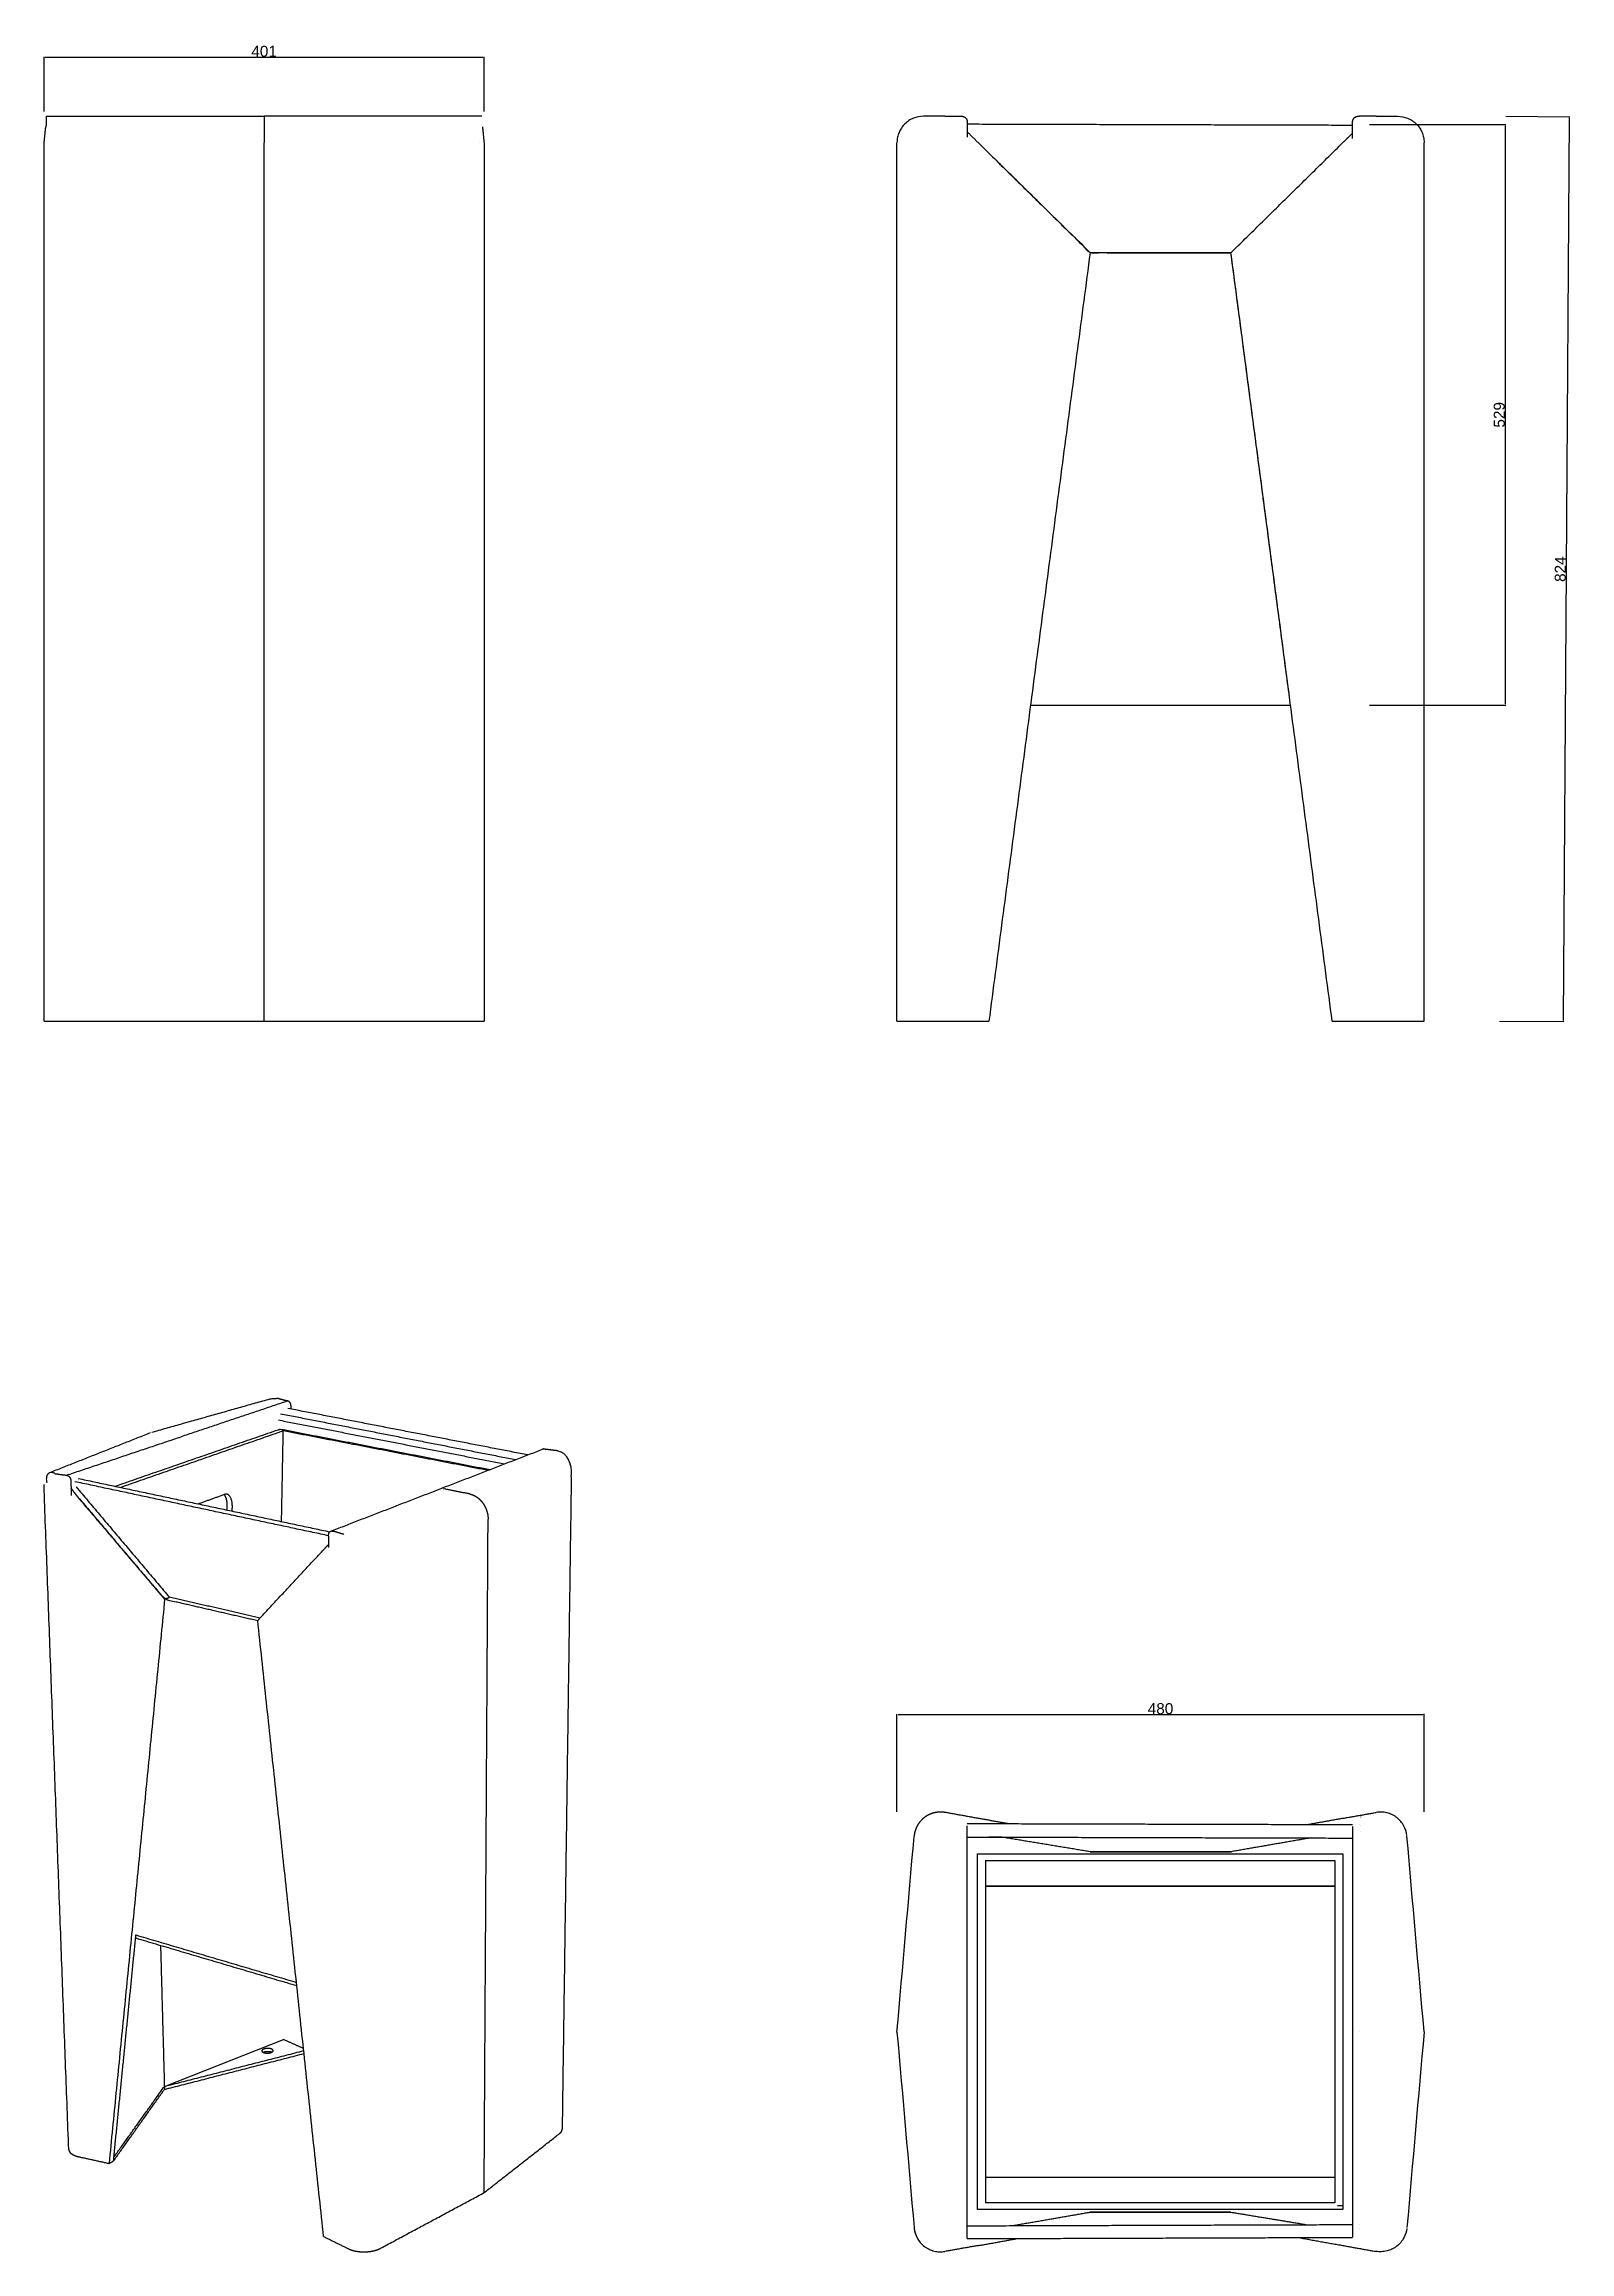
# Model space of a CAD drawing. Header units: millimetres. Extents: x -24510 to 1389, y 0 to 2011.
# Drawn here: x 0 to 1389, y 0 to 2011 of the extents above.
import ezdxf

# ---------------------------------------------------------------- set-up
doc = ezdxf.new("R2010")
doc.units = ezdxf.units.MM
doc.header["$MEASUREMENT"] = 0
doc.layers.add('Domyślny', color=7, linetype='Continuous', true_color=0x000000)
doc.layers.add('Utwórz2D linie widoczne', color=7, linetype='Continuous', true_color=0x000000)
doc.styles.add('Arial', font='arial.ttf')
doc.dimstyles.new('Domyślny', dxfattribs={"dimtxt": 10, "dimasz": 1, "dimexe": 0.5, "dimexo": 0.5, "dimgap": 0.25, "dimtad": 1, "dimtoh": 1, "dimdec": 0, "dimzin": 1, "dimdsep": 46, "dimtxsty": 'Arial', "dimcen": 0.5, "dimazin": 0, "dimtfac": 1, "dimtdec": 4, "dimtix": 1, "dimtmove": 1, "dimatfit": 3, "dimfxl": 0, "dimtolj": 1, "dimtzin": 1, "dimarcsym": 0})

# ---------------------------------------------------------------- blocks, each defined once
blk = doc.blocks.new('*D1')
at = {"layer": 'Defpoints', "color": 0}
for p in [(1206.265564528966, 1937.562729647403), (1206.265564528966, 1408.846854386019), (1330.457927728644, 1408.846854386019)]:
    blk.add_point(p, dxfattribs=at)
at = {"layer": 'Domyślny', "color": 0, "lineweight": -2}
for p, q in [((1206.765564528966, 1937.562729647403), (1330.957927728644, 1937.562729647403)), ((1330.457927728644, 1936.562729647403), (1330.457927728644, 1409.846854386019)), ((1206.765564528966, 1408.846854386019), (1330.957927728644, 1408.846854386019))]:
    blk.add_line(p, q, dxfattribs=at)
at = {"layer": 'Domyślny', "color": 0}
for points in [[(1330.62459439531, 1936.562729647403), (1330.291261061977, 1936.562729647403), (1330.457927728644, 1937.562729647403)], [(1330.291261061977, 1409.846854386019), (1330.62459439531, 1409.846854386019), (1330.457927728644, 1408.846854386019)]]:
    blk.add_solid(points, dxfattribs=at)
at = {"layer": 'Domyślny', "color": 0, "insert": (1325.102927728644, 1673.204792016711), "char_height": 10, "attachment_point": 5, "rotation": 90, "style": 'Arial'}
blk.add_mtext('\\A1;529', dxfattribs=at)
blk = doc.blocks.new('*D2')
at = {"layer": 'Defpoints', "color": 0}
for p in [(400.5586262875148, 1998.89209191123), (0, 1949.053653901951), (400.5586262875149, 1949.053653901952)]:
    blk.add_point(p, dxfattribs=at)
at = {"layer": 'Domyślny', "color": 0, "lineweight": -2}
for p, q in [((-1.140553780000598e-15, 1949.553653901951), (-1.148273915016166e-13, 1999.392091911229)), ((0.9999999999998863, 1998.892091911229), (399.5586262875148, 1998.89209191123)), ((400.5586262875149, 1949.553653901952), (400.5586262875148, 1999.39209191123))]:
    blk.add_line(p, q, dxfattribs=at)
at = {"layer": 'Domyślny', "color": 0}
for points in [[(0.999999999999886, 1999.058758577896), (0.9999999999998866, 1998.725425244563), (-1.13686837721616e-13, 1998.892091911229)], [(399.5586262875148, 1998.725425244564), (399.5586262875148, 1999.058758577897), (400.5586262875148, 1998.89209191123)]]:
    blk.add_solid(points, dxfattribs=at)
at = {"layer": 'Domyślny', "color": 0, "insert": (200.2793131437573, 2004.24709191123), "char_height": 10, "attachment_point": 5, "style": 'Arial'}
blk.add_mtext('\\A1;401', dxfattribs=at)
blk = doc.blocks.new('*D3')
at = {"layer": 'Defpoints', "color": 0}
for p in [(1256.565771110347, 489.3894755720032), (776.6121201223611, 400.194457010738), (1256.58401761344, 400.2927525306359)]:
    blk.add_point(p, dxfattribs=at)
at = {"layer": 'Domyślny', "color": 0, "lineweight": -2}
for p, q in [((776.6120177252017, 400.6944570002528), (776.5937712221078, 489.7911800416202)), ((777.5938735982969, 489.2913848464243), (1255.565771131317, 489.3892707776843)), ((1256.583915216281, 400.7927525201507), (1256.565668713187, 489.8894755615181))]:
    blk.add_line(p, q, dxfattribs=at)
at = {"layer": 'Domyślny', "color": 0}
for points in [[(777.5938394659104, 489.4580515095959), (777.5939077306834, 489.1247181832526), (776.5938736192672, 489.2911800521053)], [(1255.565805263703, 489.2226041145127), (1255.565736998931, 489.5559374408559), (1256.565771110347, 489.3894755720032)]]:
    blk.add_solid(points, dxfattribs=at)
at = {"layer": 'Domyślny', "color": 0, "insert": (1016.578725691229, 494.695327699758), "char_height": 10, "attachment_point": 5, "rotation": 0.011733850223098778, "style": 'Arial'}
blk.add_mtext('\\A1;480', dxfattribs=at)
blk = doc.blocks.new('*D4')
at = {"layer": 'Defpoints', "color": 0}
for p in [(1330.453203560572, 1945.134212964373), (1324.897648529476, 1120.886823388005), (1383.266219255692, 1120.493410183599)]:
    blk.add_point(p, dxfattribs=at)
at = {"layer": 'Domyślny', "color": 0, "lineweight": -2}
for p, q in [((1330.953192203537, 1945.130842963502), (1389.321762929753, 1944.737429759097)), ((1388.815034285046, 1943.740822474037), (1383.272959257434, 1121.49338746953)), ((1325.397637172441, 1120.883453387133), (1383.766207898657, 1120.490040182728))]:
    blk.add_line(p, q, dxfattribs=at)
at = {"layer": 'Domyślny', "color": 0}
for points in [[(1388.981697166034, 1943.739699140414), (1388.648371404058, 1943.741945807661), (1388.821774286788, 1944.740799759968)], [(1383.106296376446, 1121.494510803153), (1383.439622138422, 1121.492264135906), (1383.266219255692, 1120.493410183599)]]:
    blk.add_solid(points, dxfattribs=at)
at = {"layer": 'Domyślny', "color": 0, "insert": (1380.689118405083, 1532.653197681114), "char_height": 10, "attachment_point": 5, "rotation": 89.6138234223703, "style": 'Arial'}
blk.add_mtext('\\A1;824', dxfattribs=at)

msp = doc.modelspace()

# ---------------------------------------------------------------- linework, layer by layer
at = {"layer": 'Domyślny'}
for points in [[(456.1063017210222, 731.0820298737015), (456.9047143402901, 730.9412290485899)], [(467.8427491080477, 729.5575370512407), (470.5261882710296, 728.6236785098087)], [(109.450054204652, 150.6457169746781), (217.9681126844163, 193.3129169104372)]]:
    msp.add_lwpolyline(points, dxfattribs=at)
at = {"layer": 'Utwórz2D linie widoczne'}
for points, degree in [([(9.211660655103243e-06, 1920.923440475417), (0.7319322915354929, 1928.269241373988), (1.463855371410331, 1935.61504227256)], 2), ([(1.979839118193468, 1945.134212964373), (2.028986878142405, 1945.134212964373), (2.078134638091342, 1945.134212964373)], 2), ([(1.979839118193468, 1937.134212964373), (1.979839118193468, 1941.134212964373), (1.979839118193468, 1945.134212964373)], 2), ([(2.078134638091342, 1945.134212964373), (2.770767305367144, 1945.134212964373), (3.463399972642947, 1945.134212964373)], 2), ([(3.463399972642947, 1945.134212964373), (101.9000255146111, 1945.134212964373), (200.3366510565793, 1945.134212964373)], 2), ([(397.2099021405156, 1945.134212964373), (298.7732765985475, 1945.134212964373), (200.3366510565793, 1945.134212964373)], 2), ([(398.5951674750672, 1945.134212964373), (397.9025348077914, 1945.134212964373), (397.2099021405156, 1945.134212964373)], 2), ([(398.5067866942559, 1937.034705650982), (398.5077815987761, 1937.033114809527), (398.5087750882743, 1937.031523824901), (398.5097671626446, 1937.029932697101)], 3), ([(399.1171906018682, 1935.554429232528), (399.8459975468652, 1928.239902803979), (400.5748044918622, 1920.92537637543)], 2), ([(817.9279738447401, 1945.134212964373), (809.3158850340731, 1945.134212964373), (800.703796223406, 1945.134212964373)], 2), ([(820.1488967821167, 1945.134212964373), (819.0384353134284, 1945.134212964373), (817.9279738447401, 1945.134212964373)], 2), ([(820.1488967821167, 1945.134212964373), (827.3407779137267, 1945.134212964373), (834.5326590453367, 1945.134212964373)], 2), ([(834.5326590453367, 1945.134212964373), (835.0326590453367, 1945.134212964373), (835.5326590453367, 1945.134212964373)], 2), ([(835.6862222744783, 1945.134212964375), (835.6094406599077, 1945.134212964375), (835.5326590453373, 1945.134212964375)], 2), ([(835.6862237014814, 1945.13185419855), (835.6862229879798, 1945.133033581462), (835.6862222744783, 1945.134212964375)], 2), ([(840.5326590453367, 1940.134212964373), (840.5326590453367, 1933.127044498544), (840.5326590453367, 1926.119876032716)], 2), ([(840.5326590453368, 1938.121461926044), (1016.021681663158, 1937.617900440403), (1191.51070428098, 1937.114338954762)], 2), ([(851.0374632724813, 1920.616022363191), (845.7850611589098, 1925.783618790268), (840.5326590453383, 1930.951215217344)], 2), ([(1191.510704280979, 1924.986315654568), (1191.510704280979, 1932.560264309471), (1191.510704280979, 1940.134212964374)], 2), ([(1196.510704280983, 1945.134212964375), (1197.010704280981, 1945.134212964375), (1197.510704280979, 1945.134212964375)], 2), ([(1213.048029773348, 1945.134212964373), (1205.279367027164, 1945.134212964374), (1197.510704280979, 1945.134212964375)], 2), ([(1213.048029773348, 1945.134212964373), (1214.158491242033, 1945.134212964373), (1215.268952710717, 1945.134212964373)], 2), ([(1215.268952710717, 1945.134212964373), (1223.881041521385, 1945.134212964373), (1232.493130332052, 1945.134212964373)], 2), ([(0, 1120.886823388005), (0, 1520.886823388005), (0, 1920.886823388005)], 2), ([(200.3366510565793, 1921.271437771584), (200.3366510565793, 1921.236112679863), (200.3366510565793, 1921.200787588142)], 2), ([(200.3366510565793, 1120.886823388005), (200.3366510565793, 1520.886823388005), (200.3366510565793, 1920.886823388005)], 2), ([(396.0178310680578, 1921.046989453969), (396.0178310680578, 1920.966906420987), (396.0178310680578, 1920.886823388005)], 2), ([(400.5749255028629, 1920.922707658205), (400.571457893557, 1920.910986851692), (400.456783937108, 1920.899289220376), (400.2320162286817, 1920.887735846828)], 3), ([(400.5583458770538, 1920.886823388005), (400.5666648778252, 1920.886823388005), (400.5749838785968, 1920.886823388005)], 2), ([(400.5586262875149, 1920.886823388005), (400.5586262875149, 1520.886823388005), (400.5586262875149, 1120.886823388005)], 2), ([(400.5750065932605, 1920.886823388005), (400.5750065932605, 1520.886823388005), (400.5750065932605, 1120.886823388005)], 2), ([(776.6121201223611, 1120.886823388005), (776.6121201223611, 1520.886823388005), (776.6121201223611, 1920.886823388005)], 2), ([(851.0374632724755, 1920.61602236319), (901.7398500477434, 1870.732280205065), (952.4422368230114, 1820.84853804694)], 2), ([(1080.75468973245, 1820.84853804694), (1131.594699084786, 1870.867680717473), (1182.434708437122, 1920.886823388005)], 2), ([(1182.434708437121, 1920.886823388006), (1186.972706359053, 1925.351550448194), (1191.510704280985, 1929.816277508383)], 2), ([(1256.584806433096, 1120.886823388005), (1256.584806433096, 1520.886823388005), (1256.584806433096, 1920.886823388005)], 2), ([(952.4422368230114, 1820.84853804694), (906.3663828478091, 1470.867680717473), (860.2905288726067, 1120.886823388005)], 2), ([(1080.713806442272, 1820.888867177354), (1016.557579987551, 1820.888867177354), (952.4013535328302, 1820.888867177354)], 2), ([(1134.438208381649, 1412.873150240646), (1107.576007411961, 1616.881008709), (1080.713806442272, 1820.888867177354)], 2), ([(1172.906397682851, 1120.886823388005), (1126.83054370765, 1470.867680717472), (1080.75468973245, 1820.84853804694)], 2), ([(1132.07424008621, 1430.826560312435), (1132.088148650689, 1430.826560312435), (1132.102057215169, 1430.826560312435)], 2), ([(898.2011861588409, 1408.846854386019), (1016.598463277729, 1408.846854386019), (1134.995740396618, 1408.846854386019)], 2), ([(1132.965045932, 1424.061240035221), (1132.978887229321, 1424.061240035221), (1132.992728526642, 1424.061240035221)], 2), ([(21.96067160155826, 1120.886823388005), (111.1486613290688, 1120.886823388005), (200.3366510565793, 1120.886823388005)], 2), ([(200.3366510565793, 1120.886823388005), (289.4664762975351, 1120.886823388005), (378.5963015384909, 1120.886823388005)], 2), ([(378.5963015384909, 1120.886823388005), (389.5773237080813, 1120.886823388005), (400.5583458776717, 1120.886823388005)], 2), ([(400.5583458770538, 1120.886823388005), (400.5666648778252, 1120.886823388005), (400.5749838785968, 1120.886823388005)], 2), ([(776.6121201223611, 1120.886823388005), (784.4099694129925, 1120.886823388005), (792.2078187036238, 1120.886823388005)], 2), ([(792.2078187036238, 1120.886823388005), (806.2491737881153, 1120.886823388005), (820.2905288726067, 1120.886823388005)], 2), ([(820.2905288726067, 1120.886823388005), (840.2905288726067, 1120.886823388005), (860.2905288726067, 1120.886823388005)], 2), ([(1172.906397682851, 1120.886823388005), (1192.901308949658, 1120.886823388005), (1212.896220216466, 1120.886823388005)], 2), ([(1212.896220216466, 1120.886823388005), (1226.937575300955, 1120.886823388005), (1240.978930385445, 1120.886823388005)], 2), ([(1240.978930385445, 1120.886823388005), (1248.781868409271, 1120.886823388005), (1256.584806433096, 1120.886823388005)], 2), ([(97.92591034760575, 746.5082499517837), (150.9746758673635, 761.494741194201), (204.0234413871212, 776.4812324366183)], 2), ([(221.7496681376846, 775.0221838835087), (173.1990827506029, 758.712413729643), (124.6484973635211, 742.4026435757773)], 2), ([(213.4824223516292, 777.2630104546095), (212.468014454111, 777.2799295625289), (211.4536065565927, 777.2968486704482)], 2), ([(213.4824223516292, 777.2630104546095), (217.6160452446569, 776.1425971690591), (221.7496681376846, 775.0221838835087)], 2), ([(221.6382248414868, 775.034403822083), (221.3293466015004, 775.092409590713), (221.020468361514, 775.1504153593431)], 2), ([(221.7498270860492, 775.0107531452081), (221.7497476118669, 775.0164685143584), (221.7496681376846, 775.0221838835087)], 2), ([(440.3908730446435, 725.8451067268995), (331.1923084903391, 747.0082488621889), (221.9937439360348, 768.1713909974783)], 2), ([(224.8192774129201, 767.6237906986698), (224.7992951349734, 769.1413684116537), (224.7793128570266, 770.6589461246375)], 2), ([(5.238292964444027, 709.8744377066921), (51.04707264759588, 728.0119199953915), (96.85585233074772, 746.1494022840908)], 2), ([(64.58521023072727, 697.337808095896), (138.8424154702705, 723.0646823225085), (213.0996207098136, 748.791556549121)], 2), ([(69.3164762567757, 696.3326964124882), (143.5304269668855, 722.1127842712999), (217.7443776769953, 747.8928721301116)], 2), ([(213.0996207098137, 748.7915565491211), (214.0382492791801, 749.1167503006459), (214.9768778485465, 749.4419440521707)], 2), ([(213.3811610212875, 757.6816992798501), (316.3513438777252, 737.6861753671626), (419.3215267341629, 717.690651454475)], 2), ([(214.9768778485465, 749.4419440521707), (310.4770722409905, 730.9839876417018), (405.9772666334347, 712.526031231233)], 2), ([(215.2081219897868, 763.3817096947743), (322.3135296826641, 742.4901776792672), (429.4189373755414, 721.5986456637601)], 2), ([(216.1737013371512, 665.134299967593), (216.9590395070732, 706.5135860488524), (217.7443776769953, 747.8928721301116)], 2), ([(216.5465058848652, 748.2820990789473), (310.4956305775744, 730.1075017218714), (404.4447552702835, 711.9329043647955)], 2), ([(20.30292263601288, 707.3494649825578), (72.47570999976699, 724.8760542791676), (124.6484973635211, 742.4026435757773)], 2), ([(261.0075366083633, 656.4184918252453), (357.4641468984137, 693.7500303600902), (453.9207571884641, 731.0815688949352)], 2), ([(456.1063017210222, 731.0820298737015), (455.7672087888404, 731.1457045588902), (455.4281158566586, 731.209379244079)], 2), ([(467.8427491080477, 729.5575370512407), (462.3737317241689, 730.2493830499153), (456.9047143402901, 730.9412290485899)], 2), ([(9.769413908172192, 708.7974389134865), (9.44830434154818, 709.0738366866733), (9.127194774924169, 709.3502344598602)], 2), ([(9.769413908172192, 708.7974389134865), (15.03616827209254, 708.0734519480222), (20.30292263601288, 707.3494649825578)], 2), ([(20.30292263601288, 707.3494649825578), (20.62097257345822, 707.2826013691098), (20.93902251090356, 707.2157377556617)], 2), ([(31.09123906724986, 704.4532781705831), (145.5805881220871, 680.1311237930759), (260.0699371769243, 655.8089694155685)], 2), ([(479.9722550261047, 705.6024691538329), (475.8307014382517, 408.6144589148577), (471.6891478503986, 111.6264486758824)], 2), ([(0.0004468285366751989, 693.595982113477), (0.06457682844126497, 696.2969362053757), (0.1287068283458548, 698.9978902972742)], 2), ([(22.37281903538432, 93.25982041671098), (11.19113835126436, 393.2950564933211), (0.00945766714440218, 693.3302925699311)], 2), ([(24.26225320111676, 702.5013232228529), (24.49648926933082, 695.7403323146144), (24.73072533754488, 688.979341406376)], 2), ([(32.03069310345663, 685.8141221548341), (28.26744585940685, 690.6659659358343), (24.50419861535707, 695.5178097168343)], 2), ([(32.18043972456111, 685.546542441697), (28.34278053871385, 690.5188591294905), (24.5051213528666, 695.491175817284)], 2), ([(259.0740326628572, 652.2099203678282), (143.5112121121994, 676.8484655175935), (27.94839156154151, 701.4870106673586)], 2), ([(29.15148675613892, 696.7114003987296), (71.58421042459723, 646.4744284415831), (114.0169340930555, 596.2374564844366)], 2), ([(30.16092697094847, 688.2247565335016), (30.13429775227255, 688.2284569496088), (30.10766853359663, 688.232157365716)], 2), ([(31.96708363602659, 685.8229802357117), (31.99888836974161, 685.8185511952729), (32.03069310345663, 685.8141221548341)], 2), ([(32.03069310345663, 685.8141221548341), (70.87972438932997, 640.1689720554202), (109.7287556752033, 594.5238219560065)], 2), ([(36.46077670750555, 687.3493247109801), (36.45879179070779, 687.3496005365001), (36.45680687391003, 687.3498763620202)], 2), ([(164.6781077335406, 689.9522132075477), (152.5894387856173, 685.5812476207393), (140.5007698376941, 681.2102820339308)], 2), ([(387.5107625636087, 690.2862661890879), (375.5679353739972, 692.6553374275566), (363.6251081843857, 695.0244086660254)], 2), ([(400.6375111182867, 53.9083677856954), (402.4454848625264, 360.4599042234443), (404.2534586067662, 667.0114406611932)], 2), ([(259.1484119408605, 644.5083403498024), (256.2714460215319, 641.4416360512294), (253.3944801022032, 638.3749317526563)], 2), ([(259.1766473546866, 641.5847128995193), (259.1213588172097, 647.3095479187114), (259.0660702797329, 653.0343829379035)], 2), ([(262.538600840487, 656.5202044879878), (262.8902334676253, 656.4462876102964), (263.2418660947637, 656.372370732605)], 2), ([(272.7374614533896, 653.5020409773526), (267.9896637740767, 654.9372058549789), (263.2418660947637, 656.372370732605)], 2), ([(194.4815499661151, 575.0364841935851), (223.9380150341592, 606.7057079731208), (253.3944801022032, 638.3749317526563)], 2), ([(253.3944801022032, 638.3749317526563), (253.404167535614, 638.3787353735736), (253.4138549690247, 638.382538994491)], 2), ([(109.7287556752033, 594.5238219560065), (84.40007661197171, 337.5212916153613), (59.07139754874012, 80.51876127471607)], 2), ([(109.7287556752033, 594.5238219560065), (111.8884057062514, 595.3622164437181), (114.0480557372995, 596.2006109314299)], 2), ([(196.5857706931036, 577.2987731997716), (155.3013522795946, 586.7681149764612), (114.0169338660856, 596.2374567531509)], 2), ([(254.4767831030161, 13.92969878230445), (224.4791665345656, 294.4830914879448), (194.4815499661151, 575.0364841935851)], 2), ([(850.7618237085078, 394.7656479070065), (835.5310678188359, 397.4988555186728), (820.3003119291641, 400.2320631303392)], 2), ([(835.6906676935939, 395.749426343179), (835.6882477791221, 395.7498541203424), (835.6858278646503, 395.7502818975058)], 2), ([(835.6906676935939, 395.749426343179), (835.6906178473939, 395.7325211425623), (835.6905680011938, 395.7156159419455)], 2), ([(1191.510309871155, 388.8788882279183), (1016.021287253332, 389.3507714512486), (840.5322646355088, 389.822654674579)], 2), ([(840.5322646355087, 12.10679110143975), (840.5322646355087, 200.1190627557917), (840.5322646355087, 388.1313344101436)], 2), ([(878.8812027483731, 389.7195358568997), (864.8215132284404, 392.2425918819531), (850.7618237085078, 394.7656479070065)], 2), ([(851.037068862646, 394.7078851556776), (850.8994462855769, 394.7185134786904), (850.7618237085077, 394.7291418017033)], 2), ([(1182.434314027294, 394.745788075063), (1166.396030064931, 391.8676669810371), (1150.357746102568, 388.9895458870112)], 2), ([(1182.159068873156, 394.806180675575), (1197.532536073089, 397.5101051763527), (1212.906003273023, 400.2140296771304)], 2), ([(1191.510309871155, 387.5140732496586), (1191.510309871153, 200.4212778819057), (1191.510309871151, 13.32848251415272)], 2), ([(1198.039962631847, 389.435094249517), (1198.045777394646, 389.4361169647831), (1198.051592157445, 389.4371396800492)], 2), ([(1198.042184561251, 389.458948847526), (1198.04808937617, 389.4600084853536), (1198.05399419109, 389.4610681231811)], 2), ([(1198.635250744882, 387.9875746319236), (1198.617638120746, 387.9844768788074), (1198.600025496609, 387.9813791256911)], 2), ([(1198.62076182332, 383.0736970368109), (1198.618768314907, 383.0736902384833), (1198.616774806494, 383.0736834401557)], 2), ([(1198.658958744719, 396.0745177500976), (1198.658924328166, 396.0630793716028), (1198.658889911612, 396.051640993108)], 2), ([(1198.658940778168, 396.0804335780531), (1198.65894972025, 396.0774892279865), (1198.658958662331, 396.0745448779199)], 2), ([(1198.663873100297, 396.0524970236197), (1198.661450661848, 396.052068800283), (1198.659028223399, 396.0516405769463)], 2), ([(776.6121201223611, 200.2383555366805), (781.8084012437209, 259.6351265734133), (787.0048114133713, 319.0318687035797), (792.2013520033759, 378.4285994215088)], 3), ([(840.5322646355088, 377.8228403174562), (1016.021287253332, 377.3509570941258), (1191.510309871155, 376.8790738707954)], 2), ([(849.985902442935, 358.7522391746934), (849.985902442935, 360.6992699463829), (849.985902442935, 362.6463007180723)], 2), ([(849.985902442935, 362.6463007180723), (1016.326433689046, 362.6463007180732), (1182.666964935157, 362.6463007180741)], 2), ([(860.9476138875432, 377.6400040517256), (860.5698096893119, 377.7049900415815), (860.1920054910806, 377.7699760314375)], 2), ([(872.2605825922232, 377.642349724207), (866.6040982398831, 377.6411768879663), (860.9476138875432, 377.6400040517256)], 2), ([(952.389164886539, 364.4240468652283), (912.031622915544, 371.0815740189864), (871.674080944549, 377.7391011727445)], 2), ([(1080.701617795977, 364.4041870332835), (1016.545391341258, 364.4141169492559), (952.389164886539, 364.4240468652283)], 2), ([(952.4418424131834, 364.431123722421), (1016.598068867901, 364.4211938064486), (1080.754295322618, 364.4112638904762)], 2), ([(1153.186772429002, 376.9821243870491), (1116.94419511249, 370.6931557101663), (1080.701617795977, 364.4041870332835)], 2), ([(1080.754295322618, 364.4112638904762), (1080.928357036058, 364.4424998188516), (1081.102418749497, 364.473735747227)], 2), ([(1080.754295322618, 364.4133278654083), (1080.754295322618, 364.4122958779423), (1080.754295322618, 364.4112638904762)], 2), ([(1182.666955550958, 362.6463007180741), (1182.666955550958, 360.6992699464008), (1182.666955550958, 358.7522391747274)], 2), ([(1256.58401761344, 200.3366510565784), (1251.387736492088, 259.7334220933112), (1246.191326322438, 319.1301642234775), (1240.994785732426, 378.5268949414067)], 3), ([(849.985902442935, 42.14086283783581), (849.985902442935, 200.4465510062646), (849.985902442935, 358.7522391746934)], 2), ([(855.53044322857, 358.7522391746941), (855.53044322857, 358.7575721938382), (855.53044322857, 358.7629052129823)], 2), ([(857.3398387303168, 356.5854721577432), (1016.326433689046, 356.5854721577439), (1175.313028647775, 356.5854721577446)], 2), ([(857.4618873277138, 44.60008442249815), (857.4618873277157, 200.6134363548212), (857.4618873277175, 356.6267882871443)], 2), ([(1175.190970666179, 356.4550187074392), (1175.190970666179, 200.6134363548194), (1175.190970666179, 44.77185400219971)], 2), ([(1177.122424149522, 358.7522391746907), (1177.122424149522, 358.7575721938372), (1177.122424149522, 358.7629052129837)], 2), ([(1182.666955550961, 358.7522391746907), (1182.66695555096, 200.4465510062696), (1182.666955550958, 42.14086283784854)], 2), ([(1175.190970666179, 333.1172083384076), (1016.326428996948, 333.1172083384074), (857.4618873277171, 333.1172083384072)], 2), ([(857.4618873277171, 333.0713406091782), (1016.326428996948, 333.0713406091782), (1175.190970666179, 333.0713406091782)], 2), ([(63.18138489127054, 82.8178653910526), (73.37650603604772, 185.7143042058787), (83.5716271808249, 288.6107430207048)], 2), ([(83.30063302660233, 285.8756766099385), (156.6702865059513, 264.1757538277047), (230.0399399853003, 242.4758310454708)], 2), ([(83.5716271804627, 288.6107430191159), (156.6469737614873, 267.0285595042704), (229.7223203425118, 245.4463759894249)], 2), ([(105.9592974864963, 279.1741147814283), (107.7417521421452, 213.544780069478), (109.5242067977941, 147.9154453575277)], 2), ([(109.450054204652, 150.6457169746781), (172.9113847904973, 166.9470609124638), (236.3727153763426, 183.2484048502495)], 2), ([(236.1618288327026, 185.220726056066), (227.0649707585594, 189.2668214832516), (217.9681126844163, 193.3129169104372)], 2), ([(776.6121201223611, 200.2383555366814), (781.8084012437209, 140.8415844999486), (787.0048114133713, 81.44484236978224), (792.2013520033759, 22.04811165185311)], 3), ([(1198.086790849909, 200.3366510565788), (1198.084369674106, 200.3366510565786), (1198.081948498304, 200.3366510565784)], 2), ([(1256.58401761344, 200.3366510565793), (1251.387736492088, 140.9398800198464), (1246.191326322438, 81.54313788968011), (1240.994785732426, 22.14640717175098)], 3), ([(109.5242067977959, 147.9154453575265), (173.0884916592304, 164.2722859859705), (236.6527765206649, 180.6291266144145)], 2), ([(63.18138489127054, 82.8178653910526), (86.35279584453323, 115.3666553742896), (109.5242067977959, 147.9154453575265)], 2), ([(63.52122736519188, 86.24779818222805), (86.48564078492196, 118.4467575784531), (109.450054204652, 150.6457169746781)], 2), ([(400.6375111182867, 53.9083677856954), (435.0211309264696, 80.85776508058801), (469.4047507346525, 107.8071623754806)], 2), ([(31.50912598527634, 86.63428183884247), (45.29026176700823, 83.57652155677927), (59.07139754874012, 80.51876127471607)], 2), ([(59.07139754874012, 80.51876127471607), (61.12639122000533, 81.66831333288434), (63.18138489127054, 82.8178653910526)], 2), ([(857.4618873277141, 68.115001047247), (1016.326428996946, 68.115001047247), (1175.190970666179, 68.115001047247)], 2), ([(306.244538702522, 3.222788994317058), (353.4410249104043, 28.56557839000623), (400.6375111182867, 53.9083677856954)], 2), ([(849.985902442935, 38.58590866757845), (849.985902442935, 40.36338575270712), (849.985902442935, 42.14086283783578)], 2), ([(855.5304430721696, 42.47463353494823), (855.5304430721696, 42.47196885380822), (855.5304430721696, 42.46930417266822)], 2), ([(1175.455118316509, 44.64673722790913), (1016.326428996948, 44.64673722790822), (857.1977396773873, 44.64673722790731)], 2), ([(1177.122414921727, 42.47463353494822), (1177.122414921727, 42.47196885380913), (1177.122414921727, 42.46930417267004)], 2), ([(1177.598304899556, 42.14086283784854), (1180.132622552833, 42.14086283784854), (1182.66694020611, 42.14086283784854)], 2), ([(1182.666955550958, 42.14086283771614), (1182.666955550958, 40.37313524646308), (1182.666955550958, 38.60540765521002)], 2), ([(840.5322646355087, 23.72720762179867), (1016.02128725333, 24.29398684855537), (1191.510309871152, 24.86076607531208)], 2), ([(1182.666955550958, 38.58590866758004), (1016.326428996946, 38.58590866757913), (849.985902442935, 38.58590866757822)], 2), ([(881.54684868904, 23.8596729685698), (917.0002426693433, 30.01169914165698), (952.4536366496466, 36.16372531474417)], 2), ([(952.4009591230022, 36.15664845755146), (952.2268974095376, 36.12541252917157), (952.0528356960731, 36.09417660079168)], 2), ([(1080.713412032444, 36.13678862560664), (1016.557185577723, 36.14671854157905), (952.4009591230022, 36.15664845755146)], 2), ([(952.4009591230022, 36.1545844826187), (952.4009591230022, 36.15561647008508), (952.4009591230022, 36.15664845755146)], 2), ([(952.4536366496466, 36.16372531474417), (1016.609863104366, 36.15379539877176), (1080.766089559085, 36.14386548279936)], 2), ([(1080.766089559085, 36.14386548279936), (1115.371414438602, 30.43524501687543), (1149.976739318119, 24.72662455095151)], 2), ([(1197.510309871151, 24.88014435498913), (1197.537141156919, 24.88023101234908), (1197.563972442687, 24.88031766970903)], 2), ([(1197.551990621261, 20.88033445191829), (1197.531150246206, 20.88026714348223), (1197.510309871151, 20.88019983504617)], 2), ([(254.4767831030161, 13.92969878230445), (265.7926724949489, 8.351321107469287), (277.1085618868817, 2.772943432634119)], 2), ([(851.0370688626533, 5.768825917684808), (835.663601662716, 3.064901416907105), (820.2901344627787, 0.3609769161294025)], 2), ([(1191.510309871152, 12.86093251543667), (1016.02128725333, 12.29415328867997), (840.5322646355087, 11.72737406192327)], 2), ([(851.0370688626533, 5.768825917684808), (868.0034436472208, 8.819860268606433), (884.9698184317883, 11.87089461952806)], 2), ([(1143.994694671774, 12.70747070204331), (1163.214504349534, 9.258414694148302), (1182.434314027294, 5.80935868625329)], 2), ([(1182.159068873156, 5.867121437582227), (1182.296691450225, 5.856493114569399), (1182.434314027294, 5.84586479155657)], 2), ([(1182.434314027294, 5.80935868625329), (1197.665069916966, 3.07615107458696), (1212.895825806638, 0.3429434629206298)], 2)]:
    msp.add_open_spline(points, degree=degree, dxfattribs=at)
for points, degree, knots in [([(1.969924379106942, 1937.034705650982), (1.798254987517339, 1936.760208169858), (1.668715078568766, 1936.481448072507), (1.522775020160588, 1936.005929108199), (1.483436680799358, 1935.811469968913), (1.463860802683196, 1935.615041731882)], 3, [-1, -1, -1, -1, -0.9375, -0.9375, -0.8949968131296895, -0.8949968131296895, -0.8949968131296895, -0.8949968131296895]), ([(200.3366510565793, 1945.134212964374), (200.3366510565793, 1945.134215749956), (200.3366510565793, 1944.53956610466), (200.3366510565793, 1942.779056211614), (200.3366510565788, 1942.029850210405), (200.3366510565788, 1940.258157262942), (200.3366510565793, 1939.240076196792), (200.3366510565793, 1938.104775712923), (200.3366510565793, 1932.4936884106), (200.3366510565786, 1926.882601108283), (200.3366510565797, 1921.271513805964)], 3, [0.3793798823926559, 0.3793798823926559, 0.3793798823926559, 0.3793798823926559, 9.695183947490271, 9.695183947490271, 14.53111675750508, 14.53111675750508, 19.36710021574709, 19.36710021574709, 19.36710021574709, 36.20036212270566, 36.20036212270566, 36.20036212270566, 36.20036212270566]), ([(800.703796223406, 1945.134212964373), (797.6074172255719, 1945.134215846234), (794.5379493568796, 1944.539566198478), (790.1722282017033, 1942.779056211614), (788.744167027631, 1942.029850210405), (786.0587321697128, 1940.258157262942), (784.8080458296715, 1939.240076196792), (783.6684086823841, 1938.104775712923), (783.1004459384799, 1937.539052444013), (782.0213550179592, 1936.350600043768), (780.1588755518134, 1933.834727509334), (778.3334521071928, 1930.427592620055), (776.9518817885034, 1925.977386441287), (776.6215135701195, 1922.863833561783), (776.6125145321892, 1921.271513805964)], 3, [0.3793791282440478, 0.3793791282440478, 0.3793791282440478, 0.3793791282440478, 9.695183947490271, 9.695183947490271, 14.53111675750508, 14.53111675750508, 19.36710021574709, 19.36710021574709, 19.36710021574709, 21.7719861244802, 24.17687426750099, 28.74601624877072, 33.31537107971889, 38.09237886043565, 38.09237886043565, 38.09237886043565, 38.09237886043565]), ([(1232.493130332052, 1945.134212964373), (1235.589509329886, 1945.134215846234), (1238.658977198578, 1944.539566198478), (1243.024698353754, 1942.779056211614), (1244.45275952783, 1942.029850210405), (1247.138194385745, 1940.258157262942), (1248.388880725786, 1939.240076196792), (1249.528517873073, 1938.104775712923), (1250.096480616979, 1937.539052444011), (1251.175571537502, 1936.350600043771), (1253.038051003645, 1933.834727509334), (1254.863474448264, 1930.427592620048), (1256.245044766963, 1925.97738644129), (1256.575412985347, 1922.863833561786), (1256.584412023268, 1921.271513805964)], 3, [0.3793791282440478, 0.3793791282440478, 0.3793791282440478, 0.3793791282440478, 9.695183947490271, 9.695183947490271, 14.53111675750508, 14.53111675750508, 19.36710021574709, 19.36710021574709, 19.36710021574709, 21.77198612448133, 24.17687426750234, 28.74601624877094, 33.31537107972055, 38.09237886043716, 38.09237886043716, 38.09237886043716, 38.09237886043716]), ([(851.0374632724813, 1920.616022363191), (901.7875787926857, 1870.732280205066), (952.5376943128902, 1820.84853804694), (1016.646192022668, 1820.84853804694), (1080.754689732446, 1820.84853804694)], 2, [0, 0, 0, 143.4886955454851, 143.4886955454851, 271.7056956664021, 271.7056956664021, 271.7056956664021]), ([(2.271466398532361e-05, 1120.886823388005), (-0.002671357871259786, 1120.886823388005), (0.2342871779704859, 1120.886823388005), (0.7083539486907284, 1120.886823388005), (1.507279127459242, 1120.886823388005), (2.979536360206566, 1120.886823388005), (5.003279670697793, 1120.886823388005), (7.026166475829541, 1120.886823388005), (9.598917530124709, 1120.886823388005), (12.50840275672317, 1120.886823388005), (15.41647097891155, 1120.886823388005), (18.65647937652284, 1120.886823388005), (21.96067160155826, 1120.886823388005)], 3, [143.8180240211094, 143.8180240211094, 143.8180240211094, 143.8180240211094, 149.769167334338, 149.769167334338, 149.769167334338, 159.799092586924, 159.799092586924, 159.799092586924, 169.8245940468933, 169.8245940468933, 169.8245940468933, 179.8440525923988, 179.8440525923988, 179.8440525923988, 179.8440525923988]), ([(204.0234422092123, 776.4812295297806), (204.3225322393322, 776.5657128291346), (204.9154267074351, 776.7199627611581), (206.1384389663475, 776.9850194423657), (208.3077066821108, 777.3144040454605), (210.2037427078773, 777.3635686739779), (211.4536065565927, 777.2968486704482)], 3, [0, 0, 0, 0, 0.9324010781344978, 1.837432846670191, 3.753544397384926, 7.508639098729126, 7.508639098729126, 7.508639098729126, 7.508639098729126]), ([(479.935260082809, 705.9137000683536), (479.9773148278683, 706.2124319284603), (480.1770335110732, 707.8148166369931), (480.291315742151, 710.7393682069118), (479.8943860393708, 714.6261008447325), (478.9541557658521, 718.3364697690043), (477.4938472991783, 721.7540945612882), (475.8638617519831, 724.2636035902306), (474.3353358581435, 725.9810928669278), (473.1319651252777, 727.068228109459), (471.8620237682986, 727.9645827989419), (470.9720337780029, 728.4308508934333), (470.5261882710296, 728.6236785098087)], 3, [3.120566702901811, 3.120566702901811, 3.120566702901811, 3.120566702901811, 4.025603388118088, 7.964315922992427, 11.87962965356522, 15.71662385287117, 19.41452064074525, 22.99339410309286, 24.65495671141876, 26.30102751247685, 27.85137908897566, 29.30843590444871, 29.30843590444871, 29.30843590444871, 29.30843590444871]), ([(2.717797938292038, 700.4276463933678), (2.527196792932138, 701.2098910578127), (2.256523112327633, 702.7427554859454), (2.229161166051681, 704.6388349266688), (2.425764148413413, 706.02330052545), (2.663865721150559, 706.9317887229847), (2.99714974628386, 707.7558269594471), (3.420457366954653, 708.4695905293032), (3.936814219024779, 709.0749002779081), (4.530396905254298, 709.550045383596), (5.208042660636758, 709.8906629262717), (5.945950302862784, 710.0806359562334), (6.715617776232618, 710.1161573197917), (7.520049354783739, 710.0048089807756), (8.332732984899845, 709.7510093984368), (8.866527255825662, 709.494937424765), (9.127194774924169, 709.3502344598602)], 3, [0, 0, 0, 0, 2.415497207699491, 4.657637247734451, 5.666011985928018, 6.602164032982246, 7.470984734372803, 8.325973475853864, 9.083476353535584, 9.848547880986937, 10.59533413709417, 11.34580829693198, 12.12171075004713, 12.8955125243137, 13.77337615436866, 14.66782247649653, 14.66782247649653, 14.66782247649653, 14.66782247649653]), ([(1240.918218317714, 379.2700168446582), (1240.562445209938, 382.2689937499748), (1239.648959531959, 385.1793391633675), (1237.41918731586, 389.3470790978618), (1236.461418344293, 390.757626157857), (1234.265674880418, 393.3540145088109), (1233.033737354239, 394.5327044204832), (1231.687977922684, 395.5717550266208), (1231.018062170372, 396.0890667547405), (1229.623468930554, 397.0527465089747), (1226.721377975667, 398.6352050518723), (1222.799591587476, 400.0479403789254), (1217.873475552801, 400.7362377347888), (1214.526091653036, 400.4991005208213), (1212.906003273023, 400.2140296771304)], 3, [1.151060541839605, 1.151060541839605, 1.151060541839605, 1.151060541839605, 10.25225099432975, 10.25225099432975, 15.36485037157325, 15.36485037157325, 20.47752892608973, 20.47752892608973, 20.47752892608973, 23.01672210378165, 25.55590977285633, 30.3801887915215, 35.4588661559919, 40.39381183546472, 40.39381183546472, 40.39381183546472, 40.39381183546472]), ([(792.2779194180887, 21.30498974860164), (792.6336925258696, 18.30601284328515), (793.5471782038422, 15.39566742989234), (795.7769504199421, 11.22792749539803), (796.7347193915082, 9.81738043540281), (798.9304628553907, 7.220992084448881), (800.1624003815703, 6.042302172776544), (801.5081598131253, 5.003251566638937), (802.1780755654313, 4.485939838517757), (803.5726688052509, 3.522260084284677), (806.4747597601347, 1.939801541387362), (810.3965461483241, 0.5270662143346162), (815.322662183, -0.1612311415289337), (818.6700460827622, 0.07590607243827774), (820.2901344627788, 0.3609769161294074)], 3, [1.151060541839479, 1.151060541839479, 1.151060541839479, 1.151060541839479, 10.25225099432975, 10.25225099432975, 15.36485037157325, 15.36485037157325, 20.47752892608973, 20.47752892608973, 20.47752892608973, 23.01672210377633, 25.55590977285044, 30.38018879151594, 35.45886615598591, 40.39381183545885, 40.39381183545885, 40.39381183545885, 40.39381183545885]), ([(1240.918218317714, 21.40328526849939), (1240.562445209938, 18.40430836318294), (1239.648959531959, 15.49396294979018), (1237.41918731586, 11.32622301529591), (1236.461418344293, 9.915675955300685), (1234.265674880418, 7.319287604346755), (1233.033737354239, 6.140597692674419), (1231.687977922684, 5.101547086536812), (1231.018062170375, 4.584235358416334), (1229.623468930552, 3.620555604183655), (1226.721377975666, 2.038097061285411), (1222.799591587474, 0.6253617342325055), (1217.8734755528, -0.06293562163105315), (1214.526091653039, 0.1742015923361322), (1212.906003273023, 0.4592724360272818)], 3, [1.151060541839605, 1.151060541839605, 1.151060541839605, 1.151060541839605, 10.25225099432975, 10.25225099432975, 15.36485037157325, 15.36485037157325, 20.47752892608973, 20.47752892608973, 20.47752892608973, 23.01672210378162, 25.55590977285632, 30.38018879152148, 35.45886615599188, 40.39381183546472, 40.39381183546472, 40.39381183546472, 40.39381183546472])]:
    msp.add_open_spline(points, degree=degree, knots=knots, dxfattribs=at)
for points, weights in [([(835.5326590453367, 1945.134212964373), (840.5326590453371, 1945.134212964373), (840.5326590453369, 1940.134212964373)], [1, 0.7071067811865315, 1]), ([(1191.510704280979, 1940.134212964374), (1191.51070428098, 1945.134212964377), (1196.510704280983, 1945.134212964375)], [1, 0.7071067811864833, 1]), ([(224.7793128570266, 770.6589461246375), (224.7308048904206, 774.3429409727828), (221.7298616253539, 775.0155302116509)], [4339.854449704831, 3094.032113859899, 4288.863179526401]), ([(455.4281158566586, 731.209379244079), (454.6355368063901, 731.3582093042887), (453.9207580118608, 731.0815692136152)], [4143.645697780577, 3778.372541091197, 3633.731006407896]), ([(20.93902251090356, 707.2157377556617), (24.12210510281287, 706.5465585515655), (24.26225320111676, 702.5013232228529)], [4043.08674302377, 2856.960355037798, 4042.09495637458]), ([(259.0660702797329, 653.0343829379035), (259.0252728263983, 657.2587429996826), (262.538600840487, 656.5202044879878)], [3850.363741335692, 2721.385912718374, 3845.886204450326])]:
    msp.add_rational_spline(points, weights, degree=2, dxfattribs=at)
for points, weights, degree, knots in [([(32.18043972456111, 685.546542441697), (70.93813049705022, 640.0609489471004), (109.7615255857375, 594.498245600037), (151.7505650694494, 584.8525842101265), (194.4815499661151, 575.0364841935851)], [4044.10173562723, 4040.679637449467, 4037.257539271704, 4002.207742041201, 3967.157944810697], 2, [0, 0, 0, 143.4886955454851, 143.4886955454851, 271.7056956664057, 271.7056956664057, 271.7056956664057]), ([(166.4180406513946, 675.7044086319206), (166.7661035886253, 677.986447466922), (166.723473886487, 680.294483810055), (166.5979913530158, 686.7295087038297), (163.9674571377288, 689.6952594178528)], [1, 0.9963971277878698, 1, 0.8286923201266957, 0.8558507756573864], 2, [0, 0, 0, 4.605758687859008, 4.605758687859008, 22.91920070876711, 22.91920070876711, 22.91920070876711]), ([(171.0694519917558, 674.7162613009465), (171.41972358845, 677.0047493600899), (171.3781263584382, 679.319514458053), (171.1317124678536, 692.2856780684062), (164.6781077335406, 689.9522132075476)], [1, 0.9963961304784102, 1, 0.7061280281454335, 0.9962993791470955], 2, [0, 0, 0, 4.619140998963731, 4.619140998963731, 36.03507127993262, 36.03507127993262, 36.03507127993262]), ([(387.5107625636087, 690.2862661890879), (389.6714598602931, 689.8576559916764), (391.8129705571169, 688.9436936114018), (394.8579170995545, 686.8906221435694), (395.8538226578065, 686.0761635449736), (397.7257580428345, 684.2457433217471), (398.5970097603288, 683.2343805720934), (399.3901121952836, 682.1420126553854), (399.7874935796613, 681.594647073817), (400.5404056778868, 680.4626592469202), (401.8325658393304, 678.1345131156438), (403.0885412995454, 675.0956075427518), (404.0324772279329, 671.2752761695548), (404.2563043379991, 668.6541334707229), (404.2550432166834, 667.3270328462438)], [3975.021583825412, 3973.328072968394, 3971.856561698123, 3970.082477362443, 3969.56257900319, 3968.711395707305, 3968.382232515592, 3968.154665481517, 3968.154665481517, 3968.154665481517, 3968.154665481517, 3968.154665481517, 3968.154665481517, 3968.154665481517, 3968.154665481517], 3, [0.3793791282440478, 0.3793791282440478, 0.3793791282440478, 0.3793791282440478, 9.695183947490271, 9.695183947490271, 14.53111675750508, 14.53111675750508, 19.36710021574709, 19.36710021574709, 19.36710021574709, 21.39626454443619, 23.44238034553801, 27.34868351379748, 31.23344332349799, 35.21437352296287, 35.21437352296287, 35.21437352296287, 35.21437352296287]), ([(820.3003119291641, 400.2320631303392), (817.030168021465, 400.7909361921602), (813.64452175171, 400.6650808899931), (810.4245992453286, 399.8666526445695), (807.2026726930378, 399.067727465801), (804.1481361343065, 397.5954702330537), (801.5167569592338, 395.5717269225624), (798.8864914581861, 393.5488401174307), (796.6805863937586, 390.9760890631355), (795.0848565432423, 388.0666038365371), (793.4806887238119, 385.1372534322909), (792.5112064174385, 381.9412321180033), (792.2176017601848, 378.614334991702)], [1, 1, 1, 1, 1, 1, 1, 1, 1, 1, 0.9858370679588726, 0.9858370679588725, 1], 3, [139.7461891225845, 139.7461891225845, 139.7461891225845, 139.7461891225845, 149.769167334338, 149.769167334338, 149.769167334338, 159.799092586924, 159.799092586924, 159.799092586924, 169.8245940468933, 169.8245940468933, 169.8245940468933, 179.7727190896645, 179.7727190896645, 179.7727190896645, 179.7727190896645]), ([(199.8566407632143, 181.5005742634325), (196.0864601570664, 182.9078309234345), (199.6075023962248, 184.5420208934298), (203.1209466580266, 186.172684481877), (206.8895128714321, 184.7714974559495), (210.665080836956, 183.3677071152121), (207.1532653648836, 181.7309752784841), (203.6338412972095, 180.0906973469368), (199.8566407632143, 181.5005742634325)], [4597.611142825323, 3254.025820126669, 4606.86333887844, 3261.062793716318, 4607.562926313871, 3255.015186164645, 4598.310730260748, 3247.97821257499, 4597.611142825323], 2, [483.5063345365825, 483.5063345365825, 483.5063345365825, 494.5019088241468, 494.5019088241468, 505.4974831117111, 505.4974831117111, 516.4930573992754, 516.4930573992754, 527.4886316868397, 527.4886316868397, 527.4886316868397]), ([(199.3621355155676, 181.7143685768052), (199.5049306274338, 181.7928340424931), (199.6527503505132, 181.8613658070055), (203.165083906655, 183.4944279332768), (206.9325510063853, 182.0911798413974), (207.1899048901718, 181.9961227171182), (207.4354242226412, 181.873700759284)], [1, 0.9994163180499869, 1, 0.7078702989998568, 1.000151811702001, 0.9986742646422285, 1.000151811702001], 2, [0, 0, 0, 0.3257398560942334, 0.3257398560942334, 11.32131414365853, 11.32131414365853, 11.86946969727068, 11.86946969727068, 11.86946969727068]), ([(469.4047507346525, 107.8071623754806), (469.8472604602915, 108.1517939388207), (470.239960016946, 108.5522597050712), (470.5972969522768, 108.9163641021252), (470.8914660843249, 109.3331688754373), (471.1610193533994, 109.7150608789797), (471.3525622021901, 110.1414548333406), (471.5313280731978, 110.540218329047), (471.6186219865083, 110.9684114336668), (471.6843610944963, 111.294163244255), (471.6891478367889, 111.6264476999835)], [1, 0.9977729634306224, 1, 0.9967443657118136, 1, 0.9953748692709936, 1, 0.9939379789800601, 1, 0.9957374669407579, 1], 2, [0, 0, 0, 1.12009234640764, 1.12009234640764, 2.138192665752532, 2.138192665752532, 3.070186699686382, 3.070186699686382, 3.940649404829965, 3.940649404829965, 4.603396155368031, 4.603396155368031, 4.603396155368031]), ([(22.37281906073311, 93.25981973651189), (22.3857397457269, 92.91717929438443), (22.46194484767479, 92.58287075557764), (22.56166383555175, 92.1492857864191), (22.7535216476961, 91.74787529584542), (22.95885819702195, 91.3191102533352), (23.24234544466895, 90.93748538440059), (23.55141144817727, 90.52140085516568), (23.92337900935686, 90.16044619953239), (24.33180256597167, 89.76379738273532), (24.78948032010068, 89.42516608052028), (25.29141507007057, 89.05342398965155), (25.8314694817167, 88.73962165088975), (26.42015589307735, 88.39723469387579), (27.03821973549865, 88.111266853122), (27.70620791912939, 87.80193228893793), (28.39677192067337, 87.54694710144496), (29.1359984987298, 87.2737815464587), (29.89247138570238, 87.05281972755922), (30.69429858699058, 86.81844334509543), (31.50912598527634, 86.63428183884247)], [1, 0.9956587336983236, 1, 0.9939668658578189, 1, 0.9953822401084794, 1, 0.9967395397068071, 1, 0.9977638946672359, 1, 0.9984576206880491, 1, 0.998908869979944, 1, 0.9992007446023699, 1, 0.999391461680888, 1, 0.9995179565332213, 1], 2, [0, 0, 0, 0.6837806160893227, 0.6837806160893227, 1.570003757409062, 1.570003757409062, 2.517867199393757, 2.517867199393757, 3.552237286433608, 3.552237286433608, 4.689204731434366, 4.689204731434366, 5.937128464338624, 5.937128464338624, 7.298166035312053, 7.298166035312053, 8.76965319732262, 8.76965319732262, 10.34518032626027, 10.34518032626027, 12.01540261726255, 12.01540261726255, 12.01540261726255]), ([(792.2284877120453, 21.75051412580641), (792.3377018364932, 20.62613619491234), (792.5520407069196, 19.51698683387713), (792.7882164013927, 18.295003315008), (793.1494953401086, 17.10399525143839), (793.5108403946857, 15.91287386603717), (793.9933891788421, 14.76549115998978), (794.4760352887353, 13.61795474358866), (795.074679076846, 12.52643620993104), (795.6734535364475, 11.43474137434114), (796.381774783167, 10.41072502731822), (796.8243307387118, 9.77094760353996), (797.3072871698648, 9.1610918735738)], [1, 0.9988942000481376, 1, 0.9986587149573829, 1, 0.9986595463770486, 1, 0.9986607367268561, 1, 0.9986622210286773, 1, 0.9994777991250822, 1], 2, [0, 0, 0, 2.257673107815122, 2.257673107815122, 4.744641191297092, 4.744641191297092, 7.231865696998208, 7.231865696998208, 9.719450700771347, 9.719450700771347, 12.20747261559911, 12.20747261559911, 13.76278553853098, 13.76278553853098, 13.76278553853098]), ([(277.1085618868817, 2.772943432634119), (278.9863368369362, 1.862811378501528), (281.2797872143892, 1.140269137386789), (283.7971071519804, 0.6653434163429357), (286.3174064224313, 0.1898556047277938), (289.0596253360079, -0.03684612576934688), (291.7936739408362, 0.004871377961283048), (294.5264310007982, 0.04656917464249863), (297.2476973567075, 0.3563958713208158), (299.7288760114892, 0.909105445210906), (302.207230350297, 1.461185871954588), (304.4410216656579, 2.254366406729465), (306.244538702522, 3.222788994317058)], [4120.825148389024, 4118.611210567946, 4116.855286769161, 4115.701936471938, 4114.547868341619, 4113.997862830725, 4114.099063444115, 4114.200221226547, 4114.952008655164, 4116.293828327005, 4117.634994493415, 4119.563394432786, 4121.920297467055], 3, [139.7461891225845, 139.7461891225845, 139.7461891225845, 139.7461891225845, 149.769167334338, 149.769167334338, 149.769167334338, 159.799092586924, 159.799092586924, 159.799092586924, 169.8245940468933, 169.8245940468933, 169.8245940468933, 179.8440525923988, 179.8440525923988, 179.8440525923988, 179.8440525923988])]:
    msp.add_rational_spline(points, weights, degree=degree, knots=knots, dxfattribs=at)

# ---------------------------------------------------------------- dimensions: what is measured, and where the dimension line sits
at = {"layer": 'Domyślny'}
for p1, p2, distance, picture, middle in [((0, 1949.053653901951), (400.5586262875149, 1949.053653901952), 49.83843800927798, '*D2', (200.2793131437573, 2004.24709191123)), ((1206.265564528966, 1937.562729647403), (1206.265564528966, 1408.846854386019), 124.19236319967807, '*D1', (1325.102927728644, 1673.204792016711)), ((1330.453203560572, 1945.134212964373), (1324.897648529476, 1120.886823388005), 58.36989654411486, '*D4', (1380.689118405083, 1532.653197681114)), ((776.6121201223611, 400.194457010738), (1256.58401761344, 400.2927525306359), 89.09672490975744, '*D3', (1016.578725691229, 494.695327699758))]:
    dim = msp.add_aligned_dim(p1=p1, p2=p2, distance=distance, dimstyle='Domyślny', dxfattribs=at)
    dim.commit()
    dim.dimension.update_dxf_attribs({"geometry": picture, "text_midpoint": middle})

doc.saveas('drawing.dxf')
